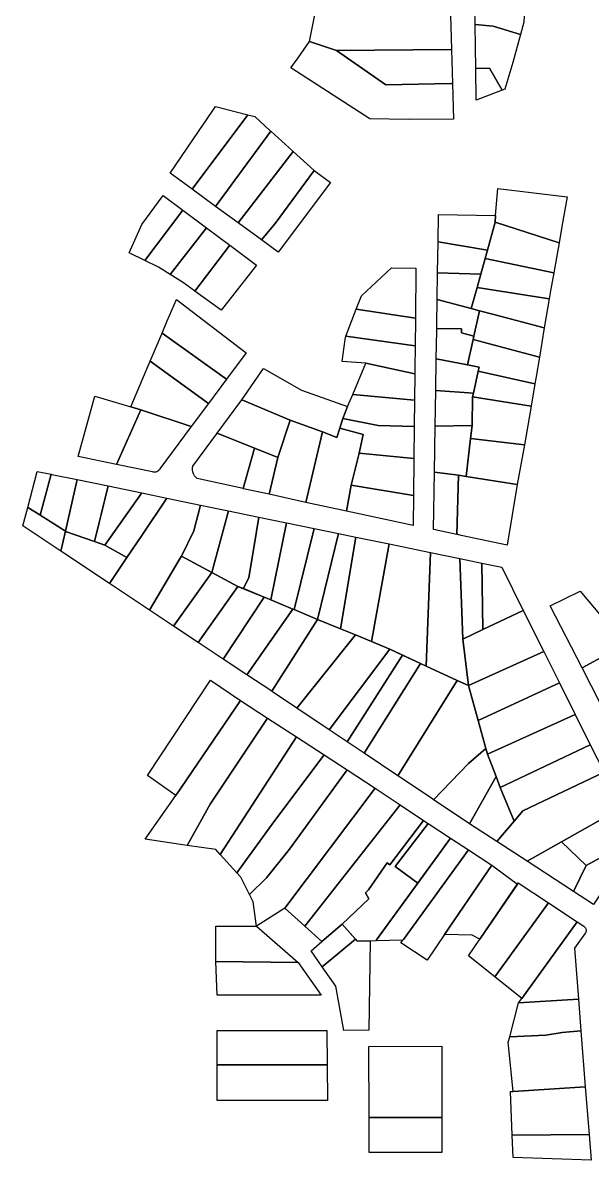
# Model space of a CAD drawing. Header units: millimetres. Extents: x 522658 to 553925, y 7796479 to 7820139.
# Drawn here: x 540740.3 to 540935.9, y 7802926 to 7803317.1 of the extents above; entities that cross this region are included whole.
import ezdxf

# ---------------------------------------------------------------- set-up
doc = ezdxf.new("R2010")
doc.units = ezdxf.units.MM
doc.layers.add('ZONA RESIDENCIAL 2 (ZR_2)', color=2, linetype='Continuous')

msp = doc.modelspace()

# ---------------------------------------------------------------- linework, layer by layer
at = {"layer": 'ZONA RESIDENCIAL 2 (ZR_2)'}
for points in [[(540912.81, 7803323.66), (540912.42, 7803317.22), (540911.29, 7803313.06), (540901.95, 7803315.84), (540895.67, 7803316.44), (540895.49, 7803327.6), (540912.81, 7803323.66)], [(540887.39, 7803307.86), (540848.08, 7803307.46), (540838.82, 7803310.63), (540840.66, 7803319.79), (540887.28, 7803319.61), (540887.54, 7803307.86), (540887.39, 7803307.86)], [(540905, 7803293.91), (540900.63, 7803301.44), (540895.92, 7803301.36), (540895.67, 7803316.44), (540901.95, 7803315.84), (540911.29, 7803313.06), (540908.65, 7803303.35), (540905.9, 7803294.18), (540905, 7803293.91)], [(540888.25, 7803283.95), (540873.03, 7803283.82), (540859.49, 7803284.03), (540832.42, 7803301.55), (540834.96, 7803304.99), (540838.82, 7803310.63), (540848.08, 7803307.46), (540865.07, 7803295.72), (540887.49, 7803296.11), (540887.89, 7803296.12), (540888.25, 7803283.95)], [(540887.49, 7803296.11), (540865.07, 7803295.72), (540848.08, 7803307.46), (540887.39, 7803307.86), (540887.54, 7803307.86), (540887.89, 7803296.11), (540887.49, 7803296.11)], [(540905, 7803293.91), (540896.11, 7803290.38), (540895.92, 7803301.36), (540900.63, 7803301.44), (540905, 7803293.91)], [(540790.95, 7803265.35), (540802.62, 7803282.51), (540802.7, 7803282.63), (540806.54, 7803288.27), (540817.67, 7803285.41), (540798.47, 7803259.82), (540790.95, 7803265.35)], [(540825.51, 7803279.81), (540806.57, 7803253.88), (540798.47, 7803259.82), (540817.67, 7803285.41), (540820.04, 7803284.8), (540825.35, 7803279.95), (540825.51, 7803279.81)], [(540806.57, 7803253.88), (540825.51, 7803279.81), (540833.07, 7803272.88), (540833.2, 7803272.77), (540814.28, 7803248.22), (540806.57, 7803253.88)], [(540814.28, 7803248.22), (540833.2, 7803272.77), (540840.43, 7803266.22), (540827.05, 7803248.04), (540822.28, 7803242.37), (540814.28, 7803248.22)], [(540822.28, 7803242.37), (540827.05, 7803248.04), (540840.43, 7803266.22), (540845.98, 7803262.09), (540828, 7803238.2), (540822.28, 7803242.37)], [(540927.3, 7803257.19), (540925.52, 7803247.04), (540924.53, 7803241.4), (540902.53, 7803248.48), (540902.73, 7803250.83), (540903.53, 7803260.12), (540927.3, 7803257.19)], [(540776.83, 7803238), (540781.23, 7803247.71), (540788.59, 7803257.69), (540795.36, 7803252.63), (540782.26, 7803235.36), (540776.83, 7803238)], [(540782.26, 7803235.36), (540795.36, 7803252.63), (540803.41, 7803246.6), (540790.93, 7803230.53), (540786.99, 7803233.06), (540782.26, 7803235.36)], [(540902.73, 7803250.83), (540902.53, 7803248.48), (540899.9, 7803238.89), (540882.98, 7803241.77), (540883.12, 7803251.17), (540902.73, 7803250.83)], [(540811.47, 7803240.57), (540799.48, 7803224.74), (540799.28, 7803224.88), (540795.5, 7803227.6), (540790.93, 7803230.53), (540803.41, 7803246.6), (540811.47, 7803240.57)], [(540924.53, 7803241.4), (540922.72, 7803231.1), (540899.12, 7803236.05), (540899.9, 7803238.89), (540902.53, 7803248.48), (540924.53, 7803241.4)], [(540799.48, 7803224.74), (540811.47, 7803240.57), (540820.58, 7803233.75), (540811.11, 7803221.56), (540808.52, 7803218.22), (540799.48, 7803224.74)], [(540897.63, 7803230.64), (540882.81, 7803231.03), (540882.98, 7803241.77), (540899.9, 7803238.89), (540899.12, 7803236.05), (540897.63, 7803230.64)], [(540922.72, 7803231.1), (540921.63, 7803224.94), (540921.15, 7803222.13), (540896.36, 7803226.02), (540897.63, 7803230.64), (540899.12, 7803236.05), (540922.72, 7803231.1)], [(540875.2, 7803215.52), (540854.81, 7803218.63), (540856.68, 7803223.18), (540866.97, 7803232.78), (540875.38, 7803232.7), (540875.2, 7803215.52)], [(540896.36, 7803226.02), (540894.39, 7803218.8), (540882.67, 7803221.9), (540882.81, 7803231.03), (540897.63, 7803230.64), (540896.36, 7803226.02)], [(540894.39, 7803218.8), (540896.36, 7803226.02), (540921.15, 7803222.13), (540919.47, 7803212.19), (540902.13, 7803216.76), (540897.23, 7803218.05), (540894.39, 7803218.8)], [(540817.01, 7803203.59), (540810.32, 7803194.56), (540788.17, 7803210.3), (540789.98, 7803214.57), (540793.11, 7803221.96), (540817.01, 7803203.59)], [(540895.25, 7803209.29), (540891.02, 7803210.41), (540891.05, 7803211.84), (540882.52, 7803211.97), (540882.54, 7803213.54), (540882.67, 7803221.9), (540894.39, 7803218.8), (540897.23, 7803218.05), (540895.25, 7803209.29)], [(540875.1, 7803206.02), (540851.24, 7803209.29), (540854.81, 7803218.63), (540875.2, 7803215.52), (540875.19, 7803214.82), (540875.11, 7803206.36), (540875.1, 7803206.02)], [(540917.77, 7803202.13), (540894.99, 7803208.13), (540895.25, 7803209.29), (540897.23, 7803218.05), (540902.13, 7803216.76), (540919.47, 7803212.19), (540917.77, 7803202.13)], [(540894.99, 7803208.13), (540893.03, 7803199.42), (540882.36, 7803201.55), (540882.51, 7803211.28), (540882.52, 7803211.97), (540891.05, 7803211.84), (540891.02, 7803210.41), (540895.25, 7803209.29), (540894.99, 7803208.13)], [(540810.32, 7803194.56), (540804.12, 7803186.19), (540784.08, 7803200.66), (540788.17, 7803210.3), (540810.32, 7803194.56)], [(540875.1, 7803206.02), (540875.1, 7803205.69), (540875.03, 7803198.55), (540875.01, 7803196.33), (540858.14, 7803199.99), (540849.98, 7803200.64), (540851.08, 7803208.18), (540851.24, 7803209.29), (540875.1, 7803206.02)], [(540916.52, 7803194.73), (540916.21, 7803192.9), (540896.8, 7803197.33), (540897.09, 7803198.61), (540893.03, 7803199.42), (540894.99, 7803208.13), (540917.77, 7803202.13), (540916.52, 7803194.73)], [(540804.12, 7803186.19), (540798.21, 7803178.21), (540780.93, 7803184.01), (540777.45, 7803185.03), (540781.46, 7803194.5), (540784.08, 7803200.66), (540804.12, 7803186.19)], [(540853.65, 7803189.3), (540858.14, 7803199.99), (540875.01, 7803196.33), (540874.91, 7803187.28), (540853.65, 7803189.3)], [(540895.1, 7803189.77), (540882.19, 7803190.58), (540882.36, 7803201.55), (540893.03, 7803199.42), (540897.09, 7803198.61), (540896.8, 7803197.33), (540895.1, 7803189.77)], [(540849.27, 7803177.65), (540848.21, 7803174.47), (540843.29, 7803176.37), (540832.23, 7803180.49), (540815.54, 7803187.44), (540823.01, 7803198.15), (540836.09, 7803190.72), (540851.91, 7803185.16), (540850.22, 7803181.03), (540849.27, 7803177.65)], [(540916.21, 7803192.9), (540914.91, 7803185.22), (540894.8, 7803188.44), (540895.1, 7803189.77), (540896.8, 7803197.33), (540916.21, 7803192.9)], [(540759.35, 7803167.9), (540765.06, 7803188.68), (540777.45, 7803185.03), (540780.93, 7803184.01), (540772.55, 7803165.17), (540759.35, 7803167.9)], [(540827.99, 7803167.64), (540807.12, 7803175.98), (540815.54, 7803187.44), (540832.23, 7803180.49), (540827.99, 7803167.64)], [(540874.82, 7803178.23), (540862.39, 7803178.6), (540850.22, 7803181.03), (540851.91, 7803185.16), (540853.65, 7803189.3), (540874.91, 7803187.28), (540874.82, 7803178.23)], [(540895.1, 7803189.77), (540894.8, 7803188.44), (540894.65, 7803178.62), (540882, 7803178.36), (540882.19, 7803190.58), (540895.1, 7803189.77)], [(540912.66, 7803171.94), (540894.14, 7803174.11), (540894.65, 7803178.62), (540894.8, 7803188.44), (540914.91, 7803185.22), (540912.66, 7803171.94)], [(540772.55, 7803165.17), (540780.93, 7803184.01), (540798.21, 7803178.21), (540787.45, 7803163.68), (540787.24, 7803163.36), (540786.98, 7803163.09), (540786.68, 7803162.86), (540786.34, 7803162.69), (540785.98, 7803162.58), (540785.61, 7803162.53), (540785.23, 7803162.55), (540784.86, 7803162.63), (540772.55, 7803165.17)], [(540843.29, 7803176.37), (540837.57, 7803152.11), (540825, 7803154.96), (540827.99, 7803167.64), (540832.23, 7803180.49), (540843.29, 7803176.37)], [(540874.7, 7803167.28), (540855.88, 7803169.08), (540857.26, 7803175.48), (540849.27, 7803177.65), (540850.22, 7803181.03), (540862.39, 7803178.6), (540874.82, 7803178.23), (540874.7, 7803167.28)], [(540819.94, 7803170.86), (540816.02, 7803156.91), (540800.26, 7803160.33), (540799.76, 7803160.8), (540799.34, 7803161.35), (540799.01, 7803161.96), (540798.79, 7803162.62), (540798.68, 7803163.3), (540798.68, 7803163.99), (540798.79, 7803164.67), (540806.88, 7803175.66), (540807.12, 7803175.98), (540819.94, 7803170.86)], [(540837.57, 7803152.11), (540843.29, 7803176.37), (540848.21, 7803174.47), (540849.27, 7803177.65), (540857.26, 7803175.48), (540855.88, 7803169.08), (540853.13, 7803158.07), (540851.52, 7803149.2), (540837.57, 7803152.11)], [(540890.04, 7803161.5), (540881.76, 7803162.57), (540882, 7803178.36), (540894.65, 7803178.62), (540894.14, 7803174.11), (540892.68, 7803161.08), (540890.04, 7803161.5)], [(540912.66, 7803171.94), (540910.11, 7803158.29), (540892.68, 7803161.08), (540894.14, 7803174.11), (540912.66, 7803171.94)], [(540816.02, 7803156.91), (540819.94, 7803170.86), (540827.99, 7803167.64), (540825, 7803154.96), (540816.19, 7803156.87), (540816.02, 7803156.91)], [(540874.57, 7803154.52), (540853.13, 7803158.07), (540855.88, 7803169.08), (540874.7, 7803167.28), (540874.57, 7803154.52)], [(540750.13, 7803161.83), (540746.36, 7803147.72), (540746.15, 7803147.85), (540742.02, 7803150.43), (540745.33, 7803162.82), (540750.13, 7803161.83)], [(540746.36, 7803147.72), (540750.13, 7803161.83), (540750.36, 7803161.78), (540759.05, 7803159.99), (540754.99, 7803142.3), (540746.36, 7803147.72)], [(540890.04, 7803161.5), (540889.38, 7803141.15), (540881.45, 7803142.82), (540881.76, 7803162.57), (540890.04, 7803161.5)], [(540910.11, 7803158.29), (540906.72, 7803137.51), (540890.88, 7803140.84), (540889.73, 7803141.08), (540889.57, 7803141.11), (540889.38, 7803141.15), (540890.04, 7803161.5), (540892.68, 7803161.08), (540910.11, 7803158.29)], [(540764.97, 7803138.74), (540755.39, 7803142.05), (540754.99, 7803142.3), (540759.05, 7803159.99), (540769.61, 7803157.81), (540764.97, 7803138.74)], [(540764.97, 7803138.74), (540767.22, 7803147.98), (540769.61, 7803157.81), (540781.24, 7803155.41), (540768.57, 7803137.5), (540764.97, 7803138.74)], [(540851.52, 7803149.2), (540853.13, 7803158.07), (540874.57, 7803154.52), (540874.46, 7803144.22), (540851.52, 7803149.2)], [(540768.57, 7803137.5), (540781.24, 7803155.41), (540789.86, 7803153.63), (540781.23, 7803140.84), (540776.06, 7803133.17), (540768.57, 7803137.5)], [(540794.09, 7803132.38), (540783.91, 7803115.12), (540770.09, 7803124.31), (540776.06, 7803133.17), (540781.23, 7803140.84), (540789.86, 7803153.63), (540801.35, 7803151.26), (540799.05, 7803142.38), (540794.86, 7803133.69), (540794.09, 7803132.38)], [(540754.99, 7803142.3), (540753.41, 7803135.41), (540740.33, 7803144.11), (540742.02, 7803150.43), (540746.15, 7803147.85), (540754.99, 7803142.3)], [(540811.02, 7803149.26), (540805.31, 7803128.08), (540794.86, 7803133.69), (540799.05, 7803142.38), (540801.35, 7803151.26), (540811.02, 7803149.26)], [(540821.41, 7803147.12), (540819.76, 7803137.23), (540817.96, 7803126.33), (540816.11, 7803122.51), (540814.22, 7803123.29), (540805.31, 7803128.08), (540811.02, 7803149.26), (540821.41, 7803147.12)], [(540830.97, 7803145.15), (540825.48, 7803118.63), (540823.28, 7803119.54), (540816.11, 7803122.51), (540817.96, 7803126.33), (540819.76, 7803137.23), (540821.41, 7803147.12), (540830.97, 7803145.15)], [(540840.43, 7803143.2), (540833.53, 7803115.29), (540833.14, 7803115.45), (540825.48, 7803118.63), (540830.97, 7803145.15), (540840.43, 7803143.2)], [(540753.41, 7803135.41), (540754.99, 7803142.3), (540755.39, 7803142.05), (540764.97, 7803138.74), (540768.57, 7803137.5), (540776.06, 7803133.17), (540770.09, 7803124.31), (540753.41, 7803135.41)], [(540848.78, 7803141.47), (540841.61, 7803111.95), (540833.53, 7803115.29), (540840.43, 7803143.2), (540848.78, 7803141.47)], [(540854.72, 7803140.24), (540849.47, 7803108.7), (540841.61, 7803111.95), (540848.78, 7803141.47), (540854.72, 7803140.24)], [(540866.14, 7803137.88), (540860.13, 7803104.3), (540854.57, 7803106.59), (540849.47, 7803108.7), (540854.72, 7803140.24), (540866.14, 7803137.88)], [(540880.35, 7803134.95), (540878.86, 7803095.91), (540876.99, 7803096.78), (540866.39, 7803101.7), (540860.13, 7803104.3), (540866.14, 7803137.88), (540880.35, 7803134.95)], [(540805.31, 7803128.08), (540792.1, 7803109.67), (540783.91, 7803115.12), (540794.09, 7803132.38), (540794.86, 7803133.69), (540805.31, 7803128.08)], [(540878.86, 7803095.91), (540880.35, 7803134.95), (540890.44, 7803132.87), (540891.45, 7803105.14), (540893.37, 7803089.18), (540889.59, 7803090.94), (540878.86, 7803095.91)], [(540898.02, 7803131.3), (540898.36, 7803108.42), (540891.45, 7803105.14), (540890.44, 7803132.87), (540898.02, 7803131.3)], [(540898.36, 7803108.42), (540898.02, 7803131.3), (540904.86, 7803129.89), (540912.26, 7803115.03), (540898.36, 7803108.42)], [(540814.22, 7803123.29), (540800.56, 7803104.04), (540792.1, 7803109.67), (540805.31, 7803128.08), (540814.22, 7803123.29)], [(540823.28, 7803119.54), (540809.17, 7803098.32), (540800.56, 7803104.04), (540814.22, 7803123.29), (540823.28, 7803119.54)], [(540951.25, 7803104.87), (540947.15, 7803102.6), (540946.77, 7803103.04), (540932.46, 7803095.24), (540921.51, 7803116.6), (540931.81, 7803121.68), (540940.85, 7803110.93), (540946.41, 7803113.91), (540951.25, 7803104.87)], [(540833.14, 7803115.45), (540817.32, 7803092.9), (540809.17, 7803098.32), (540823.28, 7803119.54), (540825.48, 7803118.63), (540833.14, 7803115.45)], [(540841.61, 7803111.95), (540825.82, 7803087.25), (540817.32, 7803092.9), (540833.14, 7803115.45), (540833.53, 7803115.29), (540841.61, 7803111.95)], [(540919.29, 7803100.91), (540893.37, 7803089.18), (540891.45, 7803105.14), (540898.36, 7803108.42), (540912.26, 7803115.03), (540919.29, 7803100.91)], [(540854.57, 7803106.59), (540834.45, 7803081.46), (540826.08, 7803087.07), (540825.82, 7803087.25), (540841.61, 7803111.95), (540849.47, 7803108.7), (540854.57, 7803106.59)], [(540866.39, 7803101.7), (540845.6, 7803073.98), (540834.45, 7803081.46), (540854.57, 7803106.59), (540860.13, 7803104.3), (540866.39, 7803101.7)], [(540870.8, 7803099.65), (540851.78, 7803069.84), (540845.6, 7803073.98), (540866.39, 7803101.7), (540870.8, 7803099.65)], [(540956.11, 7803091.22), (540938.89, 7803082.69), (540932.46, 7803095.24), (540946.77, 7803103.04), (540947.15, 7803102.6), (540956.11, 7803091.22)], [(540851.78, 7803069.84), (540870.8, 7803099.65), (540876.99, 7803096.78), (540857.56, 7803065.96), (540851.78, 7803069.84)], [(540924.67, 7803090.11), (540896.73, 7803077.2), (540893.37, 7803089.18), (540919.29, 7803100.91), (540924.67, 7803090.11)], [(540889.59, 7803090.94), (540869.12, 7803058.22), (540857.56, 7803065.96), (540876.99, 7803096.78), (540878.86, 7803095.91), (540889.59, 7803090.94)], [(540815.12, 7803084.1), (540792.9, 7803051.39), (540783.16, 7803058.27), (540804.85, 7803091.08), (540815.12, 7803084.1)], [(540893.38, 7803062.45), (540881.46, 7803049.95), (540881.38, 7803050), (540869.12, 7803058.22), (540889.59, 7803090.94), (540893.37, 7803089.18), (540896.73, 7803077.2), (540899.42, 7803067.57), (540893.38, 7803062.45)], [(540930.08, 7803079.24), (540899.97, 7803065.64), (540899.42, 7803067.57), (540896.73, 7803077.2), (540924.67, 7803090.11), (540930.08, 7803079.24)], [(540824.41, 7803078.03), (540804.66, 7803048.45), (540796.76, 7803034.26), (540782.38, 7803036.34), (540792.9, 7803051.39), (540815.12, 7803084.1), (540824.41, 7803078.03)], [(540796.76, 7803034.26), (540804.66, 7803048.45), (540824.41, 7803078.03), (540834.36, 7803071.53), (540808.13, 7803031.15), (540806.61, 7803032.83), (540796.76, 7803034.26)], [(540935.27, 7803068.82), (540904.3, 7803054.16), (540902.89, 7803057.91), (540899.97, 7803065.64), (540930.08, 7803079.24), (540935.27, 7803068.82)], [(540843.84, 7803065.33), (540826.93, 7803042.81), (540813.82, 7803024.85), (540808.13, 7803031.15), (540834.36, 7803071.53), (540843.84, 7803065.33)], [(540881.46, 7803049.95), (540893.38, 7803062.45), (540899.42, 7803067.57), (540899.97, 7803065.64), (540902.89, 7803057.91), (540893.75, 7803041.71), (540893.65, 7803041.78), (540881.46, 7803049.95)], [(540909.1, 7803042.6), (540904.3, 7803054.16), (540935.27, 7803068.82), (540939.97, 7803059.39), (540912.1, 7803046.14), (540909.1, 7803042.6)], [(540851.73, 7803060.18), (540831.96, 7803033), (540824.02, 7803023.16), (540818.24, 7803017.35), (540817.86, 7803018.09), (540815.21, 7803023.31), (540813.82, 7803024.85), (540826.93, 7803042.81), (540843.84, 7803065.33), (540851.73, 7803060.18)], [(540818.24, 7803017.35), (540824.02, 7803023.16), (540831.96, 7803033), (540851.73, 7803060.18), (540861.37, 7803053.88), (540830.31, 7803012.62), (540820.65, 7803006.54), (540819.51, 7803014.84), (540818.24, 7803017.35)], [(540903.2, 7803035.55), (540909.1, 7803042.6), (540912.1, 7803046.14), (540939.97, 7803059.39), (540946.07, 7803047.15), (540925.4, 7803035.45), (540913.61, 7803028.78), (540903.2, 7803035.55)], [(540893.75, 7803041.71), (540902.89, 7803057.91), (540904.3, 7803054.16), (540909.1, 7803042.6), (540903.2, 7803035.55), (540893.75, 7803041.71)], [(540869.94, 7803048.21), (540837.19, 7803006.44), (540830.31, 7803012.62), (540861.37, 7803053.88), (540869.94, 7803048.21)], [(540837.19, 7803006.44), (540869.94, 7803048.21), (540878.02, 7803042.87), (540866.41, 7803027.61), (540865.52, 7803028.29), (540859.06, 7803018.98), (540858.08, 7803017.9), (540859.19, 7803015.94), (540850.09, 7803007.13), (540843.03, 7803001.2), (540837.19, 7803006.44)], [(540933.84, 7803027.35), (540925.4, 7803035.45), (540946.07, 7803047.15), (540951.84, 7803035.56), (540943.88, 7803032.83), (540933.84, 7803027.35)], [(540879.61, 7803041.82), (540868.26, 7803026.97), (540876.08, 7803021.29), (540861.87, 7803001.74), (540861.67, 7803001.44), (540855.15, 7803001.31), (540850.09, 7803007.13), (540859.19, 7803015.94), (540858.08, 7803017.9), (540859.06, 7803018.98), (540865.52, 7803028.29), (540866.41, 7803027.61), (540878.02, 7803042.87), (540879.61, 7803041.82)], [(540876.08, 7803021.29), (540868.26, 7803026.97), (540879.61, 7803041.82), (540887.3, 7803036.73), (540876.08, 7803021.29)], [(540861.87, 7803001.74), (540887.3, 7803036.73), (540893.43, 7803032.68), (540871.08, 7803001.92), (540870.86, 7803001.62), (540861.67, 7803001.44), (540861.87, 7803001.74)], [(540933.84, 7803027.35), (540929.5, 7803018.43), (540913.61, 7803028.78), (540925.4, 7803035.45), (540933.84, 7803027.35)], [(540871.08, 7803001.92), (540893.43, 7803032.68), (540901.4, 7803027.41), (540885.2, 7803003.6), (540879.23, 7802994.81), (540870.2, 7803000.71), (540870.86, 7803001.62), (540871.08, 7803001.92)], [(540936.33, 7803013.98), (540929.5, 7803018.43), (540933.84, 7803027.35), (540943.64, 7803032.7), (540942.5, 7803023.3), (540936.33, 7803013.98)], [(540885.2, 7803003.6), (540901.4, 7803027.41), (540910.22, 7803020.96), (540897.33, 7803002.03), (540894.67, 7803003.35), (540885.2, 7803003.6)], [(540920.92, 7803014.51), (540902.45, 7802989.06), (540893.47, 7802996.27), (540897.33, 7803002.03), (540910.51, 7803021.39), (540920.92, 7803014.51)], [(540902.45, 7802989.06), (540920.92, 7803014.51), (540930.8, 7803007.97), (540911.69, 7802981.64), (540902.45, 7802989.06)], [(540931.16, 7802981.43), (540910.59, 7802980.13), (540911.69, 7802981.64), (540930.8, 7803007.97), (540933.08, 7803006.46), (540933.3, 7803006.28), (540933.48, 7803006.07), (540933.63, 7803005.83), (540933.74, 7803005.57), (540933.8, 7803005.29), (540933.82, 7803005.01), (540933.79, 7803004.73), (540933.72, 7803004.46), (540933.61, 7803004.2), (540929.79, 7802998.89), (540931.16, 7802981.43)], [(540834.96, 7802993.98), (540806.61, 7802994.39), (540806.61, 7803006.54), (540820.65, 7803006.54), (540834.96, 7802993.98)], [(540854.56, 7803001.99), (540843.17, 7802992.46), (540839.36, 7802997.96), (540843.03, 7803001.2), (540850.09, 7803007.13), (540854.56, 7803001.99)], [(540850.62, 7802970.64), (540847.86, 7802985.84), (540843.17, 7802992.46), (540854.56, 7803001.99), (540855.15, 7803001.31), (540859.6, 7803001.4), (540859.24, 7802970.75), (540850.62, 7802970.64)], [(540842.8, 7802982.72), (540807.09, 7802982.72), (540806.61, 7802994.39), (540834.96, 7802993.98), (540842.8, 7802982.72)], [(540932.02, 7802970.46), (540925.63, 7802969.94), (540919.95, 7802968.98), (540907.59, 7802968.49), (540910.59, 7802980.13), (540931.16, 7802981.43), (540932.02, 7802970.46)], [(540844.81, 7802970.57), (540844.92, 7802958.78), (540807.09, 7802958.78), (540807.09, 7802970.57), (540844.81, 7802970.57)], [(540907.1, 7802966.58), (540907.59, 7802968.49), (540919.95, 7802968.98), (540925.63, 7802969.94), (540932.02, 7802970.46), (540933.53, 7802951.27), (540908.79, 7802949.68), (540907.1, 7802966.58)], [(540884.27, 7802940.72), (540859.26, 7802940.67), (540859.24, 7802965.17), (540884.25, 7802965.22), (540884.27, 7802940.72)], [(540844.92, 7802958.78), (540845.03, 7802946.54), (540831.14, 7802946.54), (540819.23, 7802946.55), (540807.09, 7802946.55), (540807.09, 7802958.78), (540844.92, 7802958.78)], [(540908.79, 7802949.68), (540933.53, 7802951.27), (540934.82, 7802934.9), (540908.47, 7802934.61), (540907.83, 7802949.62), (540908.79, 7802949.68)], [(540884.28, 7802928.71), (540859.27, 7802928.68), (540859.26, 7802940.67), (540884.27, 7802940.72), (540884.28, 7802928.71)], [(540935.52, 7802926.02), (540908.8, 7802926.96), (540908.47, 7802934.61), (540934.82, 7802934.9), (540935.52, 7802926.02)]]:
    msp.add_lwpolyline(points, close=True, dxfattribs=at)

doc.saveas('drawing.dxf')
